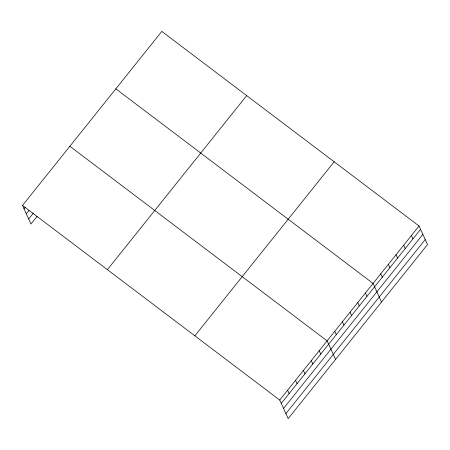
<?xml version="1.0" encoding="UTF-8"?>
<svg xmlns="http://www.w3.org/2000/svg" width="450" height="450" viewBox="0 0 450 450"><rect width="100%" height="100%" fill="white"/><g stroke="black" fill="none" stroke-linecap="round" stroke-linejoin="round"><path stroke-width="0.67" d="M22.5 205.442L161.814 31.399L419.046 226.007L427.5 244.558L288.186 418.601L279.731 400.056L22.5 205.442L30.954 223.993L37.091 216.321M24.03 208.794L25.346 207.152M26.314 213.812L28.946 210.521M28.671 218.976L33.491 212.951M107.387 269.662L246.701 95.619M194.844 335.829L334.159 161.786M279.731 400.056L419.046 226.007M281.261 403.408L420.576 229.365M283.545 408.42L422.859 234.377M285.902 413.589L425.216 239.546M115.841 88.83L373.072 283.444L381.527 301.995M69.868 146.267L327.099 340.881L335.554 359.426M411.384 235.581L412.914 238.933M403.723 245.154L405.248 248.507M396.062 254.728L397.586 258.081M388.395 264.296L389.925 267.654M380.734 273.87L382.264 277.222M365.411 293.017L366.941 296.37M357.75 302.591L359.274 305.944M350.089 312.159L351.613 315.517M342.422 321.733L343.952 325.086M334.761 331.307L336.291 334.659M319.207 350.741L320.732 354.094M311.31 360.602L312.84 363.954M303.418 370.468L304.942 373.821M295.521 380.329L297.051 383.681M287.629 390.189L289.159 393.542"/></g></svg>
